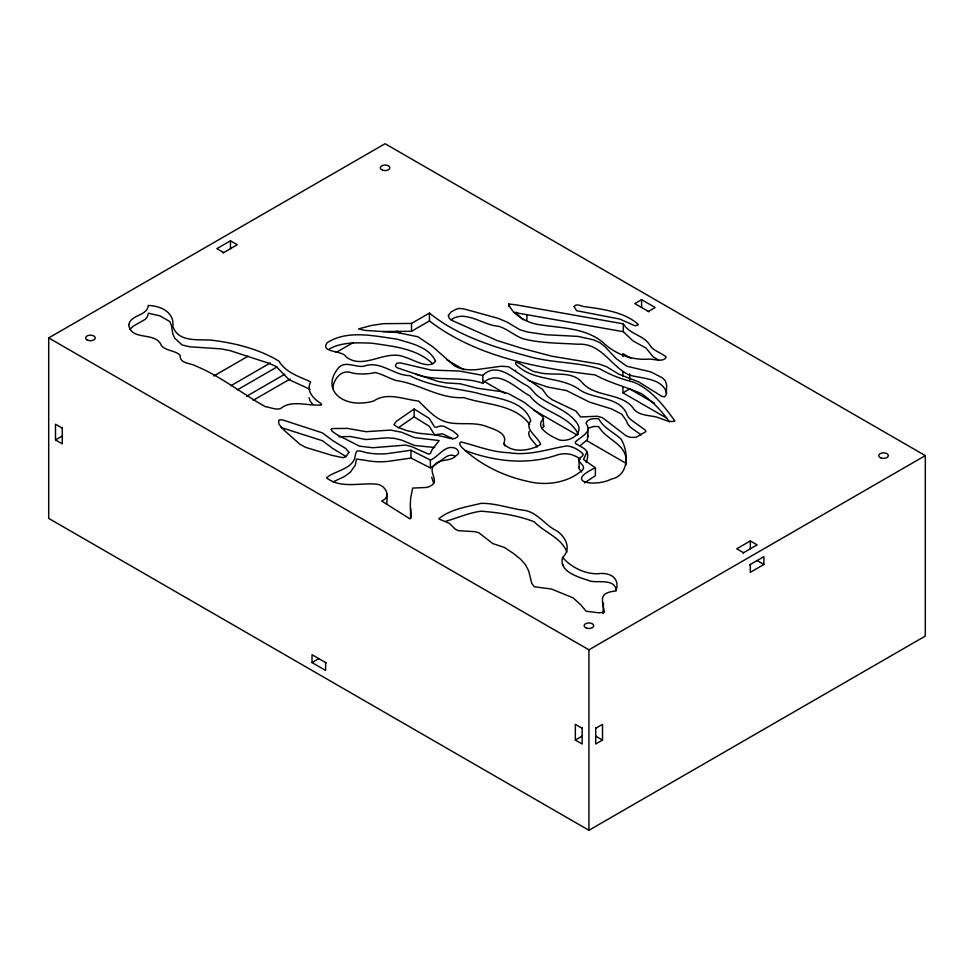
<?xml version="1.0" encoding="UTF-8"?>
<svg xmlns="http://www.w3.org/2000/svg" width="974" height="974" viewBox="0 0 974 974"><rect width="100%" height="100%" fill="white"/><g stroke="black" fill="none" stroke-linecap="round" stroke-linejoin="round"><path stroke-width="1.46" d="M410.529 508.355L410.578 518.509L409.701 518.704L381.613 501.013C392.132 497.044 385.12 484.942 376.95 484.224C360.307 482.41 340.961 489.082 326.521 477.857C333.522 471.367 348.814 470.15 354.159 459.765C357.129 450.767 354.037 449.002 365.774 452.52A42.625 24.606 0 0 0 388.809 453.434L410.955 450.219L430.386 460.032C438.19 457.049 444.034 445.922 453.141 447.663C457.171 447.93 461.262 452.922 456.282 455.54C450.085 462.48 439.091 457.804 433.807 465.889C427.817 471.574 440.005 481.144 430.715 485.88A10.337 5.966 0 0 1 426.283 487.463L412.659 488.084L410.675 497.909L410.261 505.689L411.211 516.403L410.541 518.521M586.92 452.033L583.511 459.472L595.394 467.788C562.29 483.238 597.099 486.817 611.148 479.123C629.447 475.677 628.741 451.839 621.108 439.201C613.985 432.261 603.661 428.183 598.913 419.088A2.252 1.303 0 0 0 598.097 418.71C594.018 418.236 587.188 418.771 585.971 423.398C593.105 432.407 580.127 436.766 575.403 442.074A5.345 3.08 0 0 0 575.719 443.645C584.351 448.819 590.828 449.854 586.129 462.492M588.162 429.01L587.456 439.664L580.187 445.605M562.582 557.457C572.663 548.338 564.396 534.069 553.743 529.235C543.358 522.855 535.505 510.948 522.417 510.12C508.684 508.087 495.206 503.144 481.205 503.339C466.814 506.882 450.353 509.146 438.933 518.692A1.607 0.925 0 0 0 439.104 519.069L449.513 523.428L455.114 529.065L458.535 530.708L474.776 531.658L478.745 532.693L492.82 543.602L504.215 547.388L513.225 553.281L520.469 559.088L525.461 564.75L528.699 570.971L531.731 583.28L534.3 586.762L551.454 589.027L573.053 597.817L580.748 604.793L586.141 611.246L598.34 612.756L604.038 612.329A1.656 0.95 0 0 0 604.391 611.976C601.579 598.572 599.546 592.898 615.142 591.048A4.006 2.313 0 0 0 616.238 590.11C620.048 577.326 609.14 572.055 598.06 573.759C584.838 574.21 570.91 567.038 562.582 557.457C558.272 572.359 580.565 577.619 590.573 581.174C598.706 582.951 615.251 578.361 616.225 590.816M562.582 565.297L562.826 564.238M578.97 459.947C578.86 457.074 583.475 456.903 583.122 454.042C578.97 449.793 573.004 446.579 567.038 445.885C547.741 449.014 528.845 456.161 508.854 452.679C492.247 452.374 476.639 445.739 460.994 441.965C458.121 443.024 460.751 446.518 462.151 447.711C480.389 464.878 503.193 475.957 527.555 481.339C546.451 486.111 568.11 483.007 582.866 469.663C585.605 465.742 579.384 463.49 578.97 459.947L579.165 468.701L581.673 472M578.97 467.788L579.092 466.948M543.699 418.577C533.399 427.866 551.43 436.328 558.954 439.81C568.475 442.732 585.07 434.014 576.815 422.777C567.416 409.823 550.286 405.647 537.928 396.077C533.18 392.644 530.952 386.922 524.998 384.657C512.665 377.827 496.557 361.598 482.848 375.404L459.168 370.997L431.068 370.096L400.083 362.791L396.771 363.278L395.541 365.238L395.809 366.699L397.794 368.014L438.032 381.431L446.25 382.94L460.203 383.78L477.163 388.188L502.596 391.804L508.538 393.691L523.963 402.165L543.066 417.042L543.699 426.417L542.031 428.609M332.767 388.431C333.717 378.509 341.996 368.489 352.539 373.115C360.051 374.406 367.831 374.296 375.258 372.506C382.441 374.26 388.955 378.204 395.992 380.481C419.307 383.707 439.712 399.133 463.88 397.587C486.026 405.172 514.503 403.735 529.686 424.457M386.788 503.875L387.287 493.952M515.076 370.546L515.721 370.266M603.454 603.076L603.089 613.547M529.308 431.251C526.41 436.997 535.25 442.147 537.161 447.066M130.114 329.224L133.134 326.217L145.284 319.326L147.22 317.037L148.45 313.178L160.016 315.917L169.683 321.457L171.375 325.121L172.848 334.045L174.87 338.319L182.114 344.991L189.784 346.817L220.891 348.85L229.827 350.543L268.946 363.29L276.202 366.504L288.913 379.592L310.049 389.332M398.378 427.696L414.133 416.86L414.133 409.007L429.205 418.382L434.55 426.929L436.279 427.269L440.881 425.869L444.181 426.417L452.91 431.032L457.537 434.781L457.975 436.486L454.98 438.507L451.132 438.604L436.06 435.025L418.187 433.199L407.108 430.678L398.074 427.476L393.971 424.725L396.248 421.413L414.133 409.007M437.935 462.784C442.951 459.838 448.186 452.703 454.712 456.015M584.51 482.958L595.394 475.641L595.394 467.788M436.912 463.49L430.386 467.873L410.955 458.06L388.809 461.274A42.625 24.606 0 0 1 365.774 460.373L356.46 459.046L355.242 465.304L350.311 472.207L344.528 476.517L333.059 481.911M450.877 319.947C465.182 309.233 483.299 325.413 498.055 326.156C507.357 328.628 514.296 335.787 523.282 338.806C541.118 343.347 559.636 343.079 577.899 344.236C601.408 342.714 610.868 366.589 629.362 375.075C641.562 378.655 662.6 377.997 666.703 393.167M48.7 337.917L385.071 143.714L925.3 455.613L925.3 636.083L588.929 830.286L48.7 518.387L48.7 337.917L588.929 649.816L925.3 455.613M223.058 252.936L237.266 244.742L230.473 240.809L216.885 248.662L223.679 252.583M62.287 428.146L55.494 424.226L55.494 439.919L62.287 435.999M213.805 375.988L248.053 356.216M230.789 385.801L270.309 362.973M237.376 389.844L276.896 367.015M246.592 396.284L284.81 374.223M253.179 400.326L290.069 379.032M336.188 352.405L353.452 342.446M411.515 323.441L429.449 313.092C458.194 336.48 495.523 347.523 530.818 357.044C553.439 362.998 577.545 362.072 599.838 368.866C610.26 374.868 621.497 379.178 633.173 382.003C651.07 388.906 664.317 406.438 674.799 420.841A1.79 1.035 0 0 1 674.264 421.255C667.701 422.655 661.553 418.065 655.344 416.775C647.357 415.107 637.3 415.338 632.589 407.315C620.231 392.498 595.394 397.404 582.44 382.867C571.653 369.353 551.138 376.975 536.577 371.922C532.997 373.59 512.787 356.898 515.903 364.239C532.534 381.467 558.686 376.232 577.704 388.382C591.79 399.876 617.382 395.456 626.416 412.952A26.882 15.523 0 0 0 632.236 420.731L645.336 430.106L645.92 431.555L635.961 437.363L629.886 437.326L625.953 435.695L602.614 417.749L597.366 416.251L580.601 416.957L575.951 411.089L552.063 399.657L547.425 396.138L542.372 389.259L508.562 366.687L500.989 366.261L475.227 369.816L468.835 369.779A22.804 13.173 0 0 1 454.006 365.481L432.87 346.829L417.846 336.736L396.893 332.487L364.885 330.381L358.529 328.932L371.082 325.535L383.306 323.672L411.515 323.441L411.515 331.294L383.306 331.525M411.515 331.294L429.449 320.933L429.449 313.092M415.922 374.26C437.545 381.942 461.079 375.696 482.848 383.257C498.53 368.257 516.123 388.796 529.917 395.858C542.311 412.769 569.266 414.717 578.361 434.453M648.392 311.437L655.185 307.504L641.598 299.663L634.804 303.584L649.013 311.79M622.91 386.812L622.91 392.839L629.703 388.918L654.528 403.248M326.229 662.929L312.021 654.723L312.021 662.564L318.815 658.643M742.906 553.074L757.115 544.868L750.321 540.947L736.734 548.788L743.527 552.708M749.7 564.835L763.908 556.641L763.908 564.482L750.321 572.335L750.321 564.482M582.135 728.284L575.342 724.352L575.342 740.045L582.135 736.125M595.723 728.284L602.516 724.352L602.516 740.045L595.723 743.978L595.723 727.566M329.249 348.996C342.118 341.825 357.507 342.665 371.727 343.165C392.583 346.306 416.336 348.254 432.444 363.546M508.732 304.034C512.117 314.529 527.628 323.271 539.267 324.707C560.927 328.165 584.899 327.568 602.821 342.3C614.898 353.781 630.446 360.015 647.211 359.236C652.056 358.103 663.671 363.229 666.167 356.934C660.92 352.418 652.848 351.017 649.451 344.467C643.084 335.032 629.35 334.143 623.311 323.843L516.062 304.838L508.732 304.034L508.732 306.64M588.199 428.28L593.616 426.49L598.097 426.563A2.252 1.303 0 0 1 598.913 426.929C607.155 441.039 629.387 444.473 625.783 465.17M445.642 521.297C457.585 518.01 468.762 512.75 481.205 511.192C499.017 512.628 517.718 515.295 534.312 521.869C544.393 532.498 561.681 537.758 566.905 552.112M339.037 436.729L350.275 436.522L366.005 439.542L386.873 437.837L394.287 438.337L401.519 440.065L414.486 445.447L434.721 447.541M513.42 312.337L623.311 331.684L632.978 340.888L646.079 348.083L652.994 356.679L658.57 360.112M281.121 427.549L322.382 440.711L333.023 448.661L345.892 456.441M528.152 380.408L547.571 387.043L566.503 390.562L589.477 402.104L611.587 408.946L621.802 414.242L626.416 420.805A26.882 15.523 0 0 0 632.236 428.584L641.148 434.854M465.438 450.585C493.855 461.262 526.447 465.365 555.728 455.455C564.177 452.313 573.187 453.531 580.236 459.229M630.75 358.14L622.91 353.611L622.91 356.63M622.91 392.839L667.336 418.491M396.917 331.026L400.874 333.303M446.944 359.917L464.062 369.791M483.81 381.199L504.885 393.362M533.849 410.078L577.29 435.171M586.506 440.492L626.002 463.295M757.115 560.561L763.908 564.482M414.133 416.86L429.205 426.222L434.55 434.769L442.44 433.844L452.91 438.872M595.723 736.125L602.516 740.045M55.494 439.919L62.287 443.84L62.287 427.44M575.342 740.045L582.135 743.978L582.135 727.566M312.021 662.564L325.608 670.416L325.608 662.564M429.449 320.933C476.408 357.008 537.709 368.062 595.175 374.929C609.846 383.026 626.221 386.897 641.379 393.606C652.3 401.276 661.918 410.882 669.357 421.961M312.666 404.307L310.061 400.947L309.075 397.696M543.066 424.895L543.699 426.417M433.71 483.335L431.701 477.272M504.228 444.4L504.861 446.055M587.846 435.402L588.162 436.851M750.321 540.947L750.321 548.788M641.598 299.663L641.598 307.504M629.703 373.833L629.703 379.86M623.311 323.843L623.311 331.684M622.91 371.715L622.91 376.244M588.929 649.816L588.929 830.286M482.848 375.404L482.848 383.257M430.386 460.032L430.386 467.873M410.955 450.219L410.955 458.06M230.473 240.809L230.473 248.662M526.581 314.565A14.415 8.328 60 0 1 526.581 320.653M523.525 319.776A14.415 8.328 60 0 1 521.747 318.571M520.883 317.853A14.415 8.328 60 0 1 516.317 312.167M128.763 324.659C130.735 341.643 155.998 330.868 161.453 345.697C166.298 351.285 175.417 350.226 180.153 355.376C179.618 363.923 190.514 362.9 195.737 365.968C220.721 376.317 242.039 393.606 265.269 406.657C270.248 407.193 275.581 410.224 280.597 408.593C290.763 400.046 305.349 405.318 317.281 405.038C318.51 405.014 323.831 405.939 320.689 403.346C313.287 398.561 305.775 390.83 310.694 381.857C299.103 376.463 285.93 372.786 278.905 361.098C259.279 349.118 235.051 343.067 212.198 340.255C198.769 338.879 178.291 343.104 172.848 326.193C174.565 311.923 160.065 305.739 148.255 305.446C147.305 316.173 130.918 314.395 128.763 324.659M503.753 443.499C511.764 453.811 531.451 450.645 540.655 444.339C538.184 436.888 523.659 429.059 530.818 420.853C523.708 399.486 495.437 398.622 477.065 393.009C454.432 387.883 430.934 386.788 409.823 375.623C393.703 375.526 380.444 360.124 364.13 366.151C356.021 367.855 345.466 360.429 338.782 367.551C324.135 384.767 334.788 400.436 354.658 402.871A29.999 17.313 0 0 0 373.797 400.947C387.372 391.804 403.82 399.474 418.503 401.02C427.294 409.299 435.622 419.672 447.967 422.473C460.227 425.127 473.181 421.888 485.222 425.991C492.15 428.803 508.891 432.614 503.753 443.499M574.112 306.591L576.608 310.706L619.878 319.095L635.036 325.815L637.86 325.072A3.117 1.802 0 0 0 638.201 324.366C624.273 311.838 602.212 309.026 583.84 306.567C581.088 306.128 575.902 303.036 574.112 306.591M435.512 360.989C429.936 370.449 412.465 359.102 404.673 357.068C385.485 348.936 363.74 370.473 346.196 356.934C342.982 350.043 319.557 353.051 327.215 342.665C347.852 329.504 374.649 336.115 397.149 339.171C410.882 343.311 428.682 346.829 435.512 360.989M331.257 429.424L331.927 431.141L336.882 434.648L359.491 446.153L372.847 447.736L405.695 445.081L411.637 446.628L428.572 454.152L430.435 453.543L432.066 449.671L439.164 440.552L414.486 437.594L401.519 432.225L390.574 430.082L366.005 431.689L347.56 428.402L332.377 428.56L331.257 429.424M348.936 452.326L345.782 456.879L342.775 457.658L332.158 455.406L305.812 447.431L299.822 444.181L284.189 430.35L278.941 424.214L278.625 420.622L280.062 419.709L283.02 420.05L322.382 432.87L333.023 440.82L345.892 448.588L348.936 452.326M448.381 315.539L449.306 318.449L452.326 320.58L497.166 340.571L521.443 348.181L551.795 356.204L599.46 364.154L606.461 366.662L618.734 374.113L638.579 381.869L661.857 396.345L664.682 396.808L666.119 394.872L666.703 385.314L665.4 380.919L662.369 377.778L650.571 371.837L626.793 366.236L616.067 358.505L604.866 346.598L600.106 342.787L593.823 339.914L577.899 336.383L546.414 334.788L527.531 332.049L519.885 329.748L507.028 322.077L498.055 318.303L463.977 308.941L459.278 308.381L456.27 309.148L450.877 312.094L448.381 315.539M881.153 458.011A4.809 2.776 0 0 0 888.361 455.613A4.809 2.776 0 0 0 881.153 453.214A4.809 2.776 0 0 0 881.153 458.011M586.531 628.12A4.809 2.776 0 0 0 593.738 625.722A4.809 2.776 0 0 0 586.531 623.311A4.809 2.776 0 0 0 586.531 628.12M87.039 339.877A4.809 2.776 0 0 0 95.075 338.635A4.809 2.776 0 0 0 89.194 335.239A4.809 2.776 0 0 0 87.039 339.877M382.672 170.219A4.809 2.776 0 0 0 389.88 167.808A4.809 2.776 0 0 0 382.672 165.41A4.809 2.776 0 0 0 382.672 170.219"/></g></svg>
